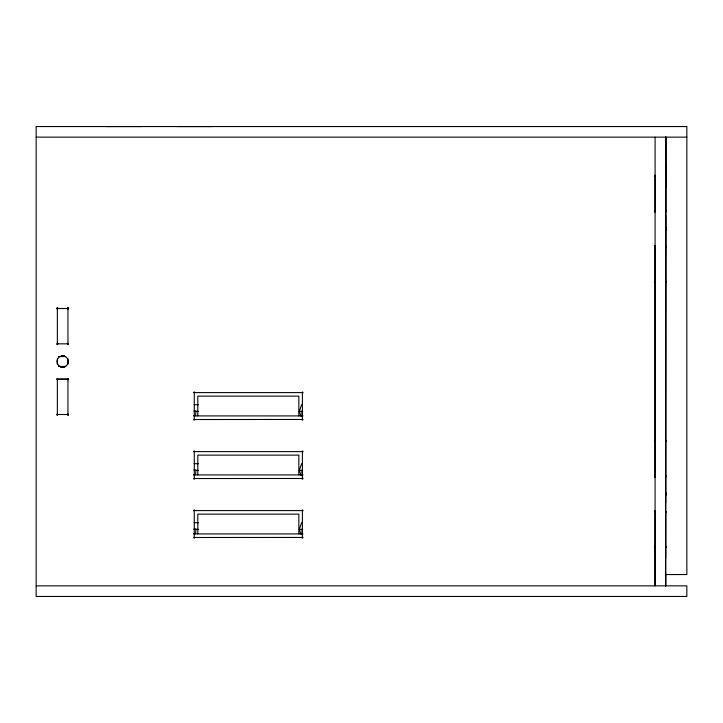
<?xml version="1.0" encoding="UTF-8"?>
<svg xmlns="http://www.w3.org/2000/svg" width="723" height="723" viewBox="0 0 723 723"><rect width="100%" height="100%" fill="white"/><g stroke="black" fill="none" stroke-linecap="round" stroke-linejoin="round"><path stroke-width="1.08" d="M655.101 137.144L655.074 585.856L655.038 547.673L654.333 546.968L655.39 546.353M665.648 546.308L666.353 546.995L665.648 547.7L665.648 585.856L665.72 137.144L665.729 165.413M665.639 546.968L665.639 511.631M665.63 502.738L665.657 215.264M665.648 211.315L665.648 175.987M665.648 176.719L666.353 176.014L665.467 175.328M665.648 247.383L666.353 246.679L665.467 245.992M665.648 441.708L666.353 440.994L665.467 440.316M665.648 512.363L666.353 511.658L665.467 510.98M58.057 343.841L56.846 344.338L57.352 343.127M58.057 414.496L56.846 415.002L57.352 413.791M300.949 416.222L299.34 411.414L301.59 404.69M300.949 475.228L299.34 470.42L301.59 463.687M300.949 534.234L299.34 529.426L301.59 522.693M655.047 175.273L654.369 176.168L655.4 176.593M655.39 247.257L654.36 246.832L655.038 245.937M655.4 441.581L654.369 441.147L655.047 440.262M655.39 512.245L654.36 511.812L655.038 510.926M67.953 309.209L68.658 308.504L68.134 307.826L67.239 308.504L58.057 308.504L57.352 307.799L56.647 308.504L57.352 309.209M665.648 282.711L666.353 282.006L665.648 281.328M67.953 379.873L68.658 379.168L68.134 378.491L67.239 379.168L58.057 379.168L57.352 378.463L56.647 379.168L57.352 379.873M665.91 137.144L665.648 558.301M106.037 126.552L141.374 126.552M176.701 126.561L212.029 126.561M36.15 137.144L686.85 137.144M665.729 172.481L665.729 187.32M57.352 308.504L67.953 308.504M57.352 343.841L67.953 343.841M61.591 355.852L64.772 355.852M58.409 356.556L65.829 356.556M58.409 366.453L65.829 366.453M60.533 367.157L64.772 367.157M57.352 379.168L67.953 379.168M194.08 404.69L198.545 404.69M193.854 410.971L196.014 410.971L195.562 415.707L194.035 415.707M195.201 411.414L198.554 411.414M299.34 411.414L302.693 411.414M57.352 414.496L67.953 414.505M193.628 415.915L303.064 415.915M194.08 463.687L198.545 463.687M193.854 469.968L196.014 469.968L195.562 474.704L194.035 474.704M195.201 470.42L198.554 470.42M299.34 470.42L302.693 470.42M193.628 474.921L303.064 474.921M194.08 522.693L198.545 522.693M193.854 528.974L196.014 528.974L195.562 533.71L194.035 533.71M194.08 529.426L198.554 529.426M299.34 529.426L302.693 529.426M193.628 533.917L303.064 533.917M665.63 574.55L686.85 574.55L686.85 126.552L36.15 126.552L36.15 596.457L686.85 596.457L686.85 585.856L36.15 585.856M665.648 210.664L666.335 211.523L665.467 212.029M655.047 212.02L654.36 211.134L655.4 210.7M655.038 282.684L654.351 281.798L655.39 281.364M67.953 343.127L68.45 344.338L67.239 343.841M665.648 475.644L666.335 476.511L665.467 477.008M655.047 477.008L654.36 476.114L655.4 475.689M67.953 413.791L68.45 415.002L67.239 414.496M665.72 136.963L665.729 137.858M665.72 164.708L665.729 173.186M665.666 136.963L665.666 137.858M665.666 164.708L665.666 173.186M665.648 573.845L665.648 586.037M655.101 175.282L655.101 212.02M655.047 245.73L655.047 477.279M655.083 510.926L655.083 547.673M302.033 410.971L302.033 416.584M302.033 469.968L302.033 475.589M302.033 528.974L302.033 534.071M298.843 415.915L298.843 396.132L197.795 396.132L197.795 415.915M298.843 474.921L298.843 455.129L197.795 455.129L197.795 474.921M298.843 533.917L298.843 514.134L197.795 514.134L197.795 533.917M67.953 307.32L67.953 344.717M67.953 358.753L67.953 364.247M67.953 378.491L67.953 415.526M57.352 307.32L57.352 344.717M57.352 358.753L57.352 364.247M57.352 378.463L57.352 415.21M665.811 492.535A5.657 5.657 0 0 1 665.811 495.454M665.811 227.546A5.657 5.657 0 0 1 665.811 230.474M193.592 392.426L194.27 393.321L194.297 418.807L193.592 419.521L194.116 420.199L195.011 419.521L301.681 419.457L302.386 420.171L303.073 419.647L302.386 418.753L302.386 393.321L303.091 392.607L302.566 391.929L301.681 392.607L194.975 392.607L194.27 391.902L193.592 392.426M193.592 451.441L194.27 452.336L194.297 477.822L193.592 478.536L194.116 479.213L195.011 478.536L301.681 478.481L302.386 479.186L303.073 478.662L302.386 477.767L302.386 452.336L303.091 451.622L302.566 450.944L301.681 451.622L194.975 451.622L194.27 450.917L193.592 451.441M193.592 510.42L194.27 511.306L194.297 536.8L193.592 537.505L194.116 538.192L195.011 537.505L301.681 537.451L302.386 538.156L303.073 537.632L302.386 536.746L302.386 511.306L303.091 510.601L302.566 509.914L301.681 510.601L194.975 510.601L194.27 509.896L193.592 510.42M58.653 365.504A5.657 5.657 0 0 0 68.107 362.964A5.657 5.657 0 0 0 61.184 356.041A5.657 5.657 0 0 0 58.653 365.504"/></g></svg>
